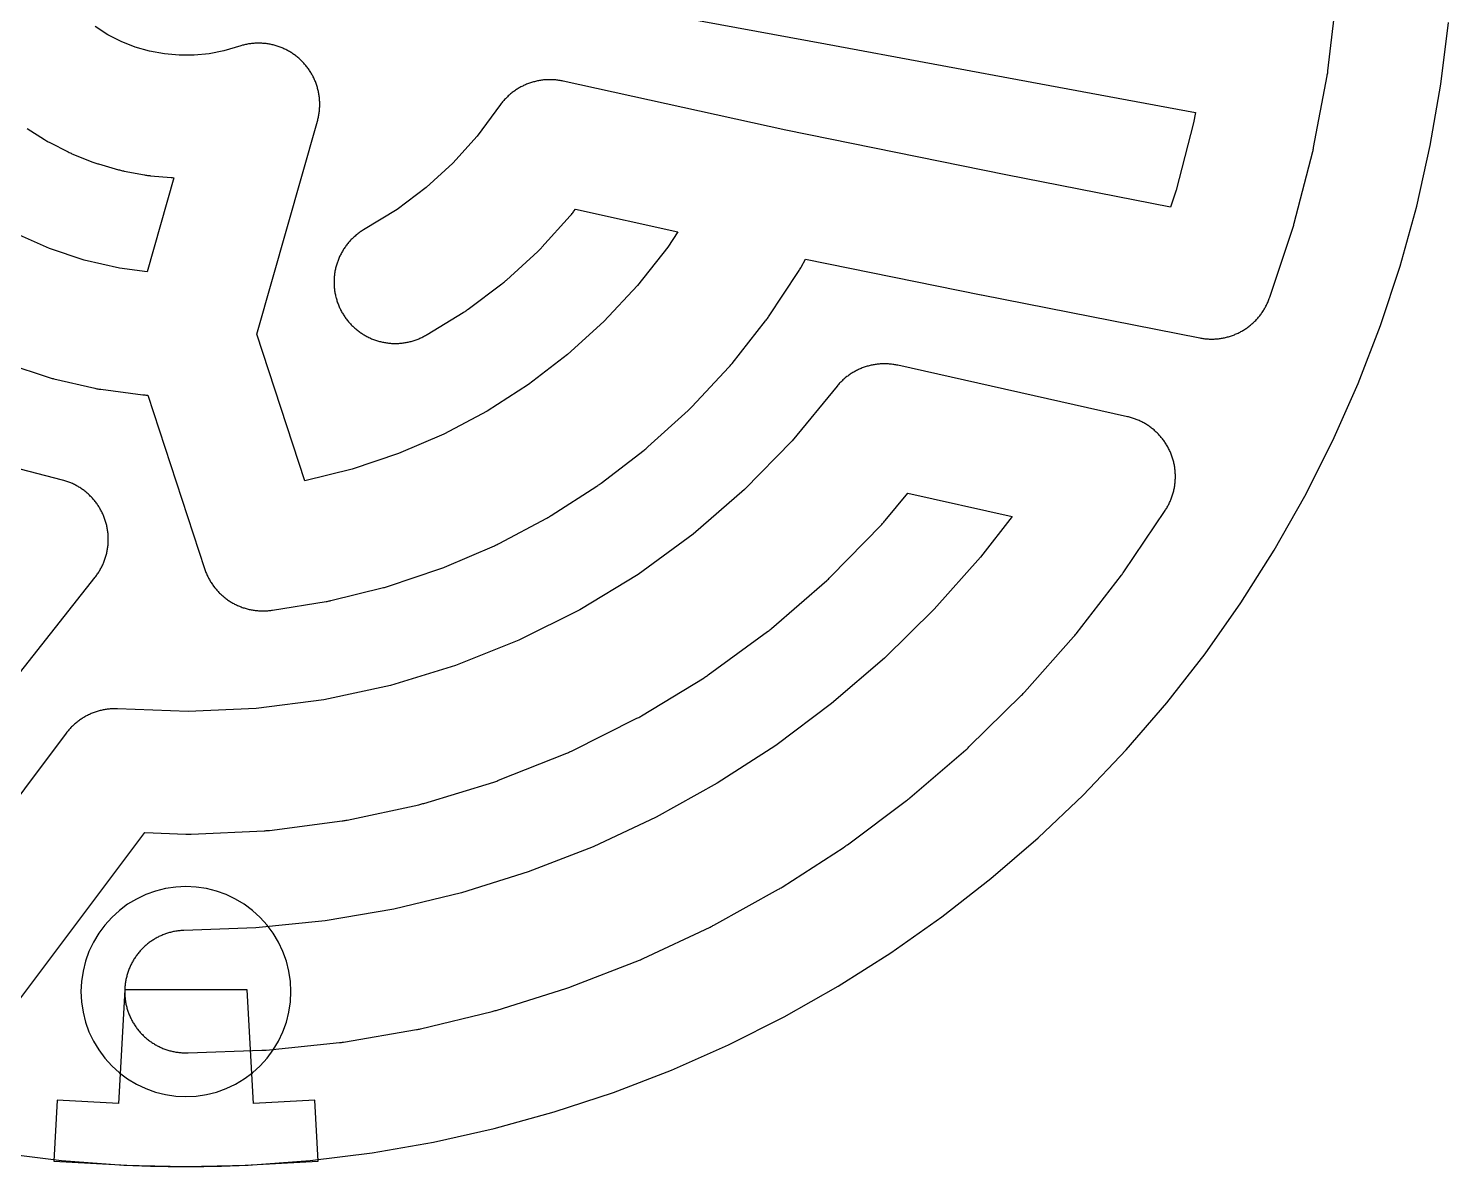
# Model space of a CAD drawing. Header units: millimetres. Extents: x -145 to 145, y -145 to 145.
# Drawn here: x -18 to 144.3, y -145 to -14.9 of the extents above; entities that cross this region are included whole.
import ezdxf

# ---------------------------------------------------------------- set-up
doc = ezdxf.new("R2010")
doc.units = ezdxf.units.MM
for name, color, linetype in [('BOUNDARY', 3, 'CONTINUOUS'), ('CORRIDORS', 1, 'CONTINUOUS'), ('WEDGE_CUT', 1, 'CONTINUOUS')]:
    doc.layers.add(name, color=color, linetype=linetype)

msp = doc.modelspace()

# ---------------------------------------------------------------- linework, layer by layer
at = {"layer": 'BOUNDARY'}
msp.add_lwpolyline([(-21.276, -143.431), (-14.212, -144.302), (-7.115, -144.825), (0, -145), (7.115, -144.825), (14.212, -144.302), (21.276, -143.431), (28.288, -142.214), (35.232, -140.655), (42.091, -138.756), (48.849, -136.524), (55.489, -133.963), (61.995, -131.078), (68.353, -127.879), (74.545, -124.371), (80.558, -120.563), (86.376, -116.465), (91.987, -112.087), (97.376, -107.438), (102.53, -102.53), (107.438, -97.376), (112.087, -91.987), (116.465, -86.376), (120.563, -80.558), (124.371, -74.545), (127.879, -68.353), (131.078, -61.995), (133.963, -55.489), (136.524, -48.849), (138.756, -42.091), (140.655, -35.232), (142.214, -28.288), (143.431, -21.276), (144.302, -14.212)], dxfattribs=at)
msp.add_lwpolyline([(12, -125), (11.942, -123.824), (11.769, -122.659), (11.483, -121.517), (11.087, -120.408), (10.583, -119.343), (9.978, -118.333), (9.276, -117.387), (8.485, -116.515), (7.613, -115.724), (6.667, -115.022), (5.657, -114.417), (4.592, -113.913), (3.483, -113.517), (2.341, -113.231), (1.176, -113.058), (0, -113), (-1.176, -113.058), (-2.341, -113.231), (-3.483, -113.517), (-4.592, -113.913), (-5.657, -114.417), (-6.667, -115.022), (-7.613, -115.724), (-8.485, -116.515), (-9.276, -117.387), (-9.978, -118.333), (-10.583, -119.343), (-11.087, -120.408), (-11.483, -121.517), (-11.769, -122.659), (-11.942, -123.824), (-12, -125), (-11.942, -126.176), (-11.769, -127.341), (-11.483, -128.483), (-11.087, -129.592), (-10.583, -130.657), (-9.978, -131.667), (-9.276, -132.613), (-8.485, -133.485), (-7.613, -134.276), (-6.667, -134.978), (-5.657, -135.583), (-4.592, -136.087), (-3.483, -136.483), (-2.341, -136.769), (-1.176, -136.942), (0, -137), (1.176, -136.942), (2.341, -136.769), (3.483, -136.483), (4.592, -136.087), (5.657, -135.583), (6.667, -134.978), (7.613, -134.276), (8.485, -133.485), (9.276, -132.613), (9.978, -131.667), (10.583, -130.657), (11.087, -129.592), (11.483, -128.483), (11.769, -127.341), (11.942, -126.176)], close=True, dxfattribs=at)
at = {"layer": 'CORRIDORS'}
for points in [[(-20.348, -53.235), (-15.766, -54.767), (-15.653, -54.803), (-15.54, -54.838), (-15.426, -54.871), (-15.312, -54.902), (-15.197, -54.93), (-15.114, -54.95), (-10.406, -56.032), (-10.29, -56.058), (-10.174, -56.081), (-10.058, -56.103), (-9.941, -56.122), (-9.824, -56.14), (-9.739, -56.152), (-4.949, -56.774), (-4.832, -56.788), (-4.714, -56.8), (-4.596, -56.81), (-4.478, -56.819), (-4.36, -56.825), (-4.351, -56.825), (2.126, -76.654), (2.164, -76.766), (2.203, -76.877), (2.245, -76.988), (2.288, -77.098), (2.333, -77.208), (2.38, -77.316), (2.429, -77.424), (2.48, -77.531), (2.532, -77.637), (2.587, -77.742), (2.643, -77.846), (2.7, -77.949), (2.76, -78.052), (2.821, -78.153), (2.884, -78.253), (2.949, -78.352), (3.015, -78.45), (3.083, -78.547), (3.152, -78.643), (3.296, -78.831), (3.371, -78.923), (3.446, -79.014), (3.524, -79.103), (3.603, -79.191), (3.683, -79.278), (3.765, -79.364), (3.848, -79.448), (3.933, -79.53), (4.019, -79.612), (4.106, -79.691), (4.195, -79.77), (4.285, -79.846), (4.377, -79.921), (4.469, -79.995), (4.563, -80.067), (4.658, -80.138), (4.754, -80.207), (4.852, -80.274), (4.95, -80.339), (5.05, -80.403), (5.15, -80.465), (5.252, -80.526), (5.355, -80.585), (5.458, -80.642), (5.563, -80.697), (5.669, -80.75), (5.775, -80.802), (5.882, -80.852), (5.99, -80.9), (6.099, -80.946), (6.209, -80.991), (6.319, -81.033), (6.43, -81.074), (6.542, -81.113), (6.655, -81.15), (6.768, -81.185), (6.881, -81.218), (6.995, -81.249), (7.11, -81.278), (7.225, -81.305), (7.341, -81.33), (7.457, -81.354), (7.573, -81.375), (7.69, -81.395), (7.807, -81.412), (7.924, -81.428), (8.042, -81.441), (8.16, -81.452), (8.278, -81.462), (8.396, -81.469), (8.514, -81.475), (8.632, -81.478), (8.75, -81.48), (8.869, -81.479), (8.987, -81.477), (9.105, -81.472), (9.223, -81.466), (9.341, -81.457), (9.459, -81.447), (9.577, -81.434), (9.694, -81.42), (9.812, -81.404), (9.884, -81.392), (16.005, -80.414), (16.122, -80.395), (16.238, -80.373), (16.354, -80.349), (16.47, -80.324), (16.572, -80.3), (22.591, -78.82), (22.706, -78.79), (22.82, -78.759), (22.934, -78.726), (23.047, -78.691), (23.147, -78.658), (29.023, -76.686), (29.135, -76.648), (29.246, -76.607), (29.357, -76.565), (29.466, -76.521), (29.563, -76.48), (35.257, -74.03), (35.365, -73.982), (35.472, -73.933), (35.579, -73.882), (35.685, -73.828), (35.779, -73.779), (41.251, -70.866), (41.355, -70.81), (41.458, -70.751), (41.56, -70.691), (41.661, -70.63), (41.752, -70.572), (46.964, -67.216), (47.063, -67.152), (47.16, -67.085), (47.257, -67.017), (47.353, -66.947), (47.436, -66.884), (52.353, -63.11), (52.446, -63.037), (52.538, -62.963), (52.629, -62.887), (52.718, -62.809), (52.797, -62.739), (57.386, -58.572), (57.473, -58.492), (57.558, -58.41), (57.642, -58.327), (57.725, -58.243), (57.798, -58.165), (62.027, -53.632), (62.107, -53.545), (62.186, -53.456), (62.263, -53.367), (62.338, -53.275), (62.404, -53.193), (66.244, -48.326), (66.317, -48.232), (66.388, -48.138), (66.457, -48.042), (66.525, -47.945), (66.584, -47.858), (70.009, -42.691), (70.073, -42.591), (70.136, -42.491), (70.197, -42.39), (70.257, -42.287), (70.309, -42.195), (70.814, -41.277), (90.895, -45.36), (90.937, -45.368), (115.867, -50.278), (115.984, -50.3), (116.1, -50.32), (116.217, -50.338), (116.334, -50.354), (116.452, -50.368), (116.57, -50.38), (116.688, -50.39), (116.806, -50.398), (116.924, -50.404), (117.042, -50.408), (117.16, -50.41), (117.279, -50.41), (117.397, -50.408), (117.515, -50.404), (117.633, -50.398), (117.751, -50.39), (117.869, -50.38), (117.987, -50.368), (118.105, -50.354), (118.222, -50.338), (118.339, -50.32), (118.455, -50.3), (118.572, -50.278), (118.688, -50.254), (118.803, -50.229), (118.918, -50.201), (119.033, -50.171), (119.147, -50.14), (119.26, -50.106), (119.373, -50.071), (119.485, -50.033), (119.597, -49.994), (119.708, -49.953), (119.818, -49.91), (119.928, -49.865), (120.036, -49.818), (120.144, -49.77), (120.251, -49.72), (120.357, -49.668), (120.463, -49.614), (120.567, -49.558), (120.671, -49.5), (120.773, -49.441), (120.874, -49.38), (120.975, -49.318), (121.074, -49.253), (121.172, -49.187), (121.269, -49.12), (121.365, -49.051), (121.46, -48.98), (121.554, -48.907), (121.646, -48.833), (121.737, -48.758), (121.827, -48.68), (121.915, -48.602), (122.002, -48.522), (122.088, -48.44), (122.172, -48.357), (122.255, -48.273), (122.337, -48.187), (122.417, -48.1), (122.495, -48.011), (122.572, -47.921), (122.648, -47.83), (122.722, -47.738), (122.794, -47.644), (122.865, -47.55), (122.934, -47.454), (123.002, -47.356), (123.067, -47.258), (123.132, -47.159), (123.194, -47.058), (123.255, -46.957), (123.314, -46.854), (123.371, -46.751), (123.427, -46.646), (123.481, -46.541), (123.533, -46.435), (123.583, -46.328), (123.631, -46.22), (123.678, -46.111), (123.723, -46.001), (123.766, -45.891), (123.807, -45.78), (123.863, -45.618), (126.526, -37.607), (126.562, -37.495), (126.596, -37.381), (126.629, -37.268), (126.659, -37.154), (128.776, -28.982), (128.805, -28.868), (128.832, -28.752), (128.857, -28.637), (128.879, -28.52), (130.422, -20.315), (130.443, -20.207), (130.463, -20.09), (130.482, -19.977), (130.482, -19.973), (130.499, -19.856), (130.509, -19.768), (130.511, -19.756), (131.507, -11.371)], [(48.998, -12.234), (73.097, -16.655), (97.686, -21.221), (115.386, -24.525), (115.163, -25.708), (113.169, -33.404), (112.522, -35.35), (93.685, -31.64), (68.568, -26.533), (43.095, -20.924), (42.979, -20.899), (42.863, -20.877), (42.747, -20.856), (42.63, -20.838), (42.513, -20.821), (42.395, -20.806), (42.278, -20.794), (42.16, -20.783), (42.042, -20.775), (41.924, -20.768), (41.805, -20.763), (41.687, -20.761), (41.569, -20.76), (41.451, -20.761), (41.332, -20.765), (41.214, -20.77), (41.096, -20.777), (40.978, -20.787), (40.86, -20.798), (40.743, -20.811), (40.625, -20.827), (40.508, -20.844), (40.392, -20.863), (40.275, -20.885), (40.159, -20.908), (40.044, -20.933), (39.928, -20.96), (39.814, -20.989), (39.699, -21.02), (39.586, -21.053), (39.473, -21.088), (39.36, -21.125), (39.248, -21.163), (39.137, -21.204), (39.027, -21.246), (38.917, -21.29), (38.808, -21.337), (38.7, -21.384), (38.593, -21.434), (38.486, -21.486), (38.38, -21.539), (38.276, -21.594), (38.172, -21.651), (38.069, -21.71), (37.968, -21.77), (37.867, -21.832), (37.767, -21.896), (37.669, -21.962), (37.571, -22.029), (37.475, -22.097), (37.38, -22.168), (37.286, -22.24), (37.193, -22.313), (37.102, -22.388), (37.012, -22.465), (36.923, -22.543), (36.835, -22.623), (36.749, -22.704), (36.664, -22.786), (36.581, -22.87), (36.499, -22.956), (36.418, -23.042), (36.339, -23.131), (36.262, -23.22), (36.186, -23.311), (36.112, -23.403), (36.039, -23.496), (35.962, -23.597), (33.286, -27.214), (30.506, -30.298), (27.442, -33.099), (24.118, -35.593), (20.278, -37.932), (20.178, -37.994), (20.078, -38.058), (19.98, -38.124), (19.883, -38.192), (19.787, -38.261), (19.692, -38.331), (19.598, -38.404), (19.506, -38.477), (19.414, -38.553), (19.325, -38.63), (19.236, -38.708), (19.149, -38.788), (19.063, -38.869), (18.978, -38.952), (18.895, -39.036), (18.814, -39.122), (18.733, -39.209), (18.655, -39.297), (18.577, -39.387), (18.502, -39.478), (18.428, -39.57), (18.355, -39.664), (18.284, -39.758), (18.215, -39.854), (18.147, -39.951), (18.081, -40.049), (18.016, -40.149), (17.954, -40.249), (17.893, -40.35), (17.833, -40.453), (17.776, -40.556), (17.72, -40.66), (17.666, -40.766), (17.614, -40.872), (17.563, -40.979), (17.515, -41.087), (17.468, -41.195), (17.423, -41.305), (17.38, -41.415), (17.339, -41.526), (17.299, -41.637), (17.262, -41.75), (17.226, -41.863), (17.192, -41.976), (17.161, -42.09), (17.131, -42.204), (17.103, -42.319), (17.077, -42.435), (17.053, -42.551), (17.031, -42.667), (17.011, -42.784), (16.993, -42.901), (16.977, -43.018), (16.963, -43.135), (16.951, -43.253), (16.941, -43.371), (16.933, -43.489), (16.927, -43.607), (16.922, -43.725), (16.92, -43.844), (16.92, -43.962), (16.922, -44.08), (16.926, -44.199), (16.932, -44.317), (16.94, -44.435), (16.95, -44.553), (16.961, -44.67), (16.975, -44.788), (16.991, -44.905), (17.009, -45.022), (17.029, -45.139), (17.05, -45.255), (17.074, -45.371), (17.1, -45.486), (17.127, -45.602), (17.157, -45.716), (17.189, -45.83), (17.222, -45.944), (17.257, -46.057), (17.294, -46.169), (17.334, -46.281), (17.375, -46.392), (17.418, -46.502), (17.462, -46.611), (17.509, -46.72), (17.557, -46.828), (17.607, -46.935), (17.713, -47.147), (17.769, -47.251), (17.826, -47.355), (17.885, -47.457), (17.946, -47.559), (18.009, -47.659), (18.073, -47.759), (18.139, -47.857), (18.206, -47.954), (18.276, -48.05), (18.346, -48.145), (18.419, -48.238), (18.493, -48.331), (18.568, -48.422), (18.645, -48.512), (18.724, -48.6), (18.804, -48.687), (18.885, -48.773), (18.968, -48.858), (19.052, -48.941), (19.138, -49.022), (19.225, -49.102), (19.314, -49.181), (19.403, -49.258), (19.494, -49.334), (19.587, -49.408), (19.68, -49.48), (19.775, -49.551), (19.871, -49.62), (19.968, -49.688), (20.066, -49.754), (20.166, -49.818), (20.266, -49.881), (20.367, -49.942), (20.47, -50.001), (20.573, -50.058), (20.678, -50.114), (20.783, -50.168), (20.889, -50.22), (20.996, -50.27), (21.104, -50.319), (21.213, -50.365), (21.323, -50.41), (21.433, -50.453), (21.544, -50.494), (21.655, -50.534), (21.768, -50.571), (21.881, -50.606), (21.994, -50.64), (22.108, -50.671), (22.223, -50.701), (22.338, -50.729), (22.453, -50.755), (22.569, -50.778), (22.685, -50.8), (22.802, -50.82), (22.919, -50.838), (23.036, -50.854), (23.154, -50.868), (23.271, -50.88), (23.389, -50.89), (23.507, -50.898), (23.625, -50.904), (23.744, -50.908), (23.862, -50.91), (23.98, -50.91), (24.099, -50.908), (24.217, -50.904), (24.335, -50.898), (24.453, -50.89), (24.571, -50.88), (24.689, -50.868), (24.806, -50.854), (24.923, -50.838), (25.04, -50.82), (25.157, -50.8), (25.273, -50.778), (25.389, -50.754), (25.505, -50.728), (25.62, -50.701), (25.734, -50.671), (25.848, -50.639), (25.962, -50.606), (26.075, -50.57), (26.187, -50.533), (26.298, -50.494), (26.409, -50.452), (26.52, -50.409), (26.629, -50.365), (26.738, -50.318), (26.846, -50.269), (26.953, -50.219), (27.059, -50.167), (27.164, -50.113), (27.269, -50.057), (27.372, -50), (27.475, -49.94), (27.562, -49.888), (31.689, -47.374), (31.789, -47.312), (31.889, -47.248), (31.987, -47.182), (32.084, -47.114), (32.18, -47.045), (32.248, -46.995), (36.114, -44.094), (36.208, -44.022), (36.301, -43.949), (36.393, -43.874), (36.483, -43.797), (36.572, -43.719), (36.635, -43.662), (40.202, -40.402), (40.289, -40.322), (40.374, -40.24), (40.458, -40.156), (40.541, -40.071), (40.622, -39.985), (40.679, -39.922), (43.915, -36.332), (43.994, -36.243), (44.071, -36.153), (44.146, -36.062), (44.22, -35.97), (44.293, -35.876), (44.344, -35.808), (44.518, -35.572), (56.222, -38.149), (55.068, -39.89), (51.592, -44.295), (47.763, -48.4), (43.6, -52.18), (39.139, -55.604), (34.417, -58.644), (29.46, -61.283), (24.291, -63.507), (18.975, -65.291), (13.576, -66.619), (8.098, -49.85), (15.023, -25.505), (15.054, -25.391), (15.084, -25.277), (15.111, -25.162), (15.137, -25.046), (15.161, -24.93), (15.182, -24.814), (15.202, -24.697), (15.22, -24.58), (15.235, -24.463), (15.249, -24.345), (15.261, -24.228), (15.271, -24.11), (15.278, -23.992), (15.284, -23.873), (15.288, -23.755), (15.29, -23.637), (15.29, -23.519), (15.287, -23.4), (15.283, -23.282), (15.277, -23.164), (15.269, -23.046), (15.259, -22.928), (15.246, -22.81), (15.232, -22.693), (15.216, -22.576), (15.198, -22.459), (15.178, -22.342), (15.156, -22.226), (15.132, -22.11), (15.106, -21.995), (15.078, -21.88), (15.048, -21.765), (15.016, -21.651), (14.982, -21.538), (14.947, -21.425), (14.909, -21.313), (14.87, -21.201), (14.828, -21.09), (14.785, -20.98), (14.74, -20.871), (14.693, -20.762), (14.645, -20.654), (14.594, -20.547), (14.542, -20.441), (14.488, -20.336), (14.432, -20.232), (14.374, -20.128), (14.315, -20.026), (14.254, -19.925), (14.191, -19.824), (14.126, -19.725), (14.06, -19.627), (13.992, -19.53), (13.923, -19.434), (13.852, -19.34), (13.779, -19.246), (13.705, -19.154), (13.629, -19.063), (13.552, -18.974), (13.473, -18.885), (13.393, -18.798), (13.311, -18.713), (13.228, -18.629), (13.144, -18.546), (13.058, -18.465), (12.97, -18.385), (12.882, -18.306), (12.792, -18.229), (12.7, -18.154), (12.608, -18.08), (12.514, -18.008), (12.419, -17.938), (12.323, -17.869), (12.226, -17.801), (12.127, -17.736), (12.028, -17.672), (11.927, -17.609), (11.826, -17.549), (11.723, -17.49), (11.619, -17.433), (11.515, -17.377), (11.409, -17.324), (11.303, -17.272), (11.196, -17.222), (11.088, -17.173), (10.979, -17.127), (10.869, -17.083), (10.759, -17.04), (10.648, -16.999), (10.536, -16.96), (10.424, -16.923), (10.311, -16.888), (10.197, -16.855), (10.083, -16.824), (9.969, -16.794), (9.853, -16.767), (9.738, -16.741), (9.622, -16.718), (9.506, -16.696), (9.389, -16.677), (9.272, -16.659), (9.155, -16.644), (9.037, -16.63), (8.919, -16.618), (8.801, -16.609), (8.683, -16.601), (8.565, -16.595), (8.447, -16.592), (8.329, -16.59), (8.21, -16.59), (8.092, -16.593), (7.974, -16.597), (7.856, -16.603), (7.737, -16.612), (7.62, -16.622), (7.502, -16.635), (7.384, -16.649), (7.267, -16.665), (7.15, -16.683), (7.034, -16.704), (6.918, -16.726), (6.802, -16.75), (6.686, -16.776), (6.571, -16.804), (6.457, -16.834), (6.287, -16.883), (4.325, -17.469), (2.647, -17.8), (0.951, -17.97), (-0.774, -17.977), (-2.472, -17.824), (-4.157, -17.506), (-5.803, -17.031), (-7.39, -16.404), (-8.916, -15.626), (-10.372, -14.7)], [(-18.161, -26.338), (-16.154, -27.615), (-16.053, -27.678), (-15.952, -27.739), (-15.85, -27.798), (-15.746, -27.855), (-15.642, -27.911), (-15.576, -27.945), (-13.456, -29.026), (-13.35, -29.079), (-13.243, -29.13), (-13.136, -29.179), (-13.027, -29.227), (-12.918, -29.272), (-12.848, -29.3), (-10.636, -30.174), (-10.526, -30.217), (-10.415, -30.257), (-10.303, -30.296), (-10.191, -30.333), (-10.078, -30.368), (-10.006, -30.389), (-7.72, -31.049), (-7.606, -31.081), (-7.491, -31.111), (-7.376, -31.139), (-7.261, -31.165), (-7.145, -31.189), (-7.073, -31.203), (-4.735, -31.643), (-4.618, -31.664), (-4.501, -31.683), (-4.384, -31.7), (-4.267, -31.715), (-4.149, -31.728), (-4.072, -31.735), (-1.702, -31.95), (-1.585, -31.96), (-1.466, -31.968), (-1.372, -31.972), (-4.431, -42.723), (-7.604, -42.311), (-11.643, -41.383), (-15.591, -40.063), (-19.377, -38.376)], [(-19.558, -126.637), (-4.702, -106.808), (-0.005, -106.992), (0.113, -106.995), (0.231, -106.997), (0.35, -106.997), (0.468, -106.994), (0.581, -106.99), (8.947, -106.616), (9.065, -106.61), (9.183, -106.601), (9.301, -106.591), (9.418, -106.579), (9.531, -106.565), (17.837, -105.492), (17.954, -105.476), (18.071, -105.458), (18.188, -105.438), (18.304, -105.416), (18.413, -105.393), (26.601, -103.63), (26.717, -103.604), (26.832, -103.576), (26.946, -103.547), (27.06, -103.515), (27.17, -103.483), (35.182, -101.04), (35.295, -101.004), (35.407, -100.967), (35.518, -100.928), (35.629, -100.886), (35.734, -100.846), (43.514, -97.742), (43.623, -97.697), (43.732, -97.65), (43.84, -97.602), (43.947, -97.552), (44.048, -97.502), (51.541, -93.759), (51.647, -93.705), (51.751, -93.65), (51.855, -93.593), (51.957, -93.534), (52.054, -93.475), (59.207, -89.118), (59.308, -89.056), (59.407, -88.992), (59.506, -88.926), (59.603, -88.859), (59.695, -88.793), (66.459, -83.853), (66.553, -83.782), (66.647, -83.71), (66.74, -83.636), (66.831, -83.561), (66.919, -83.486), (73.244, -77.995), (73.333, -77.917), (73.42, -77.837), (73.506, -77.756), (73.591, -77.673), (73.67, -77.593), (79.514, -71.593), (79.595, -71.508), (79.676, -71.421), (79.755, -71.333), (79.832, -71.243), (79.905, -71.156), (82.491, -68.012), (94.417, -70.682), (90.809, -75.343), (85.523, -81.295), (79.842, -86.884), (73.792, -92.078), (67.408, -96.852), (60.717, -101.178), (53.748, -105.045), (46.52, -108.437), (39.107, -111.325), (31.498, -113.712), (23.747, -115.58), (15.897, -116.92), (7.967, -117.726), (-0.237, -118.004), (-0.355, -118.009), (-0.473, -118.016), (-0.591, -118.025), (-0.709, -118.036), (-0.827, -118.049), (-0.944, -118.064), (-1.061, -118.081), (-1.178, -118.1), (-1.295, -118.121), (-1.411, -118.144), (-1.526, -118.168), (-1.642, -118.195), (-1.756, -118.224), (-1.871, -118.255), (-1.984, -118.287), (-2.098, -118.322), (-2.21, -118.358), (-2.322, -118.396), (-2.433, -118.437), (-2.544, -118.479), (-2.654, -118.523), (-2.763, -118.568), (-2.871, -118.616), (-2.979, -118.665), (-3.085, -118.717), (-3.191, -118.77), (-3.296, -118.825), (-3.4, -118.881), (-3.503, -118.939), (-3.605, -119), (-3.706, -119.061), (-3.806, -119.125), (-3.904, -119.19), (-4.002, -119.257), (-4.098, -119.325), (-4.194, -119.395), (-4.288, -119.467), (-4.381, -119.54), (-4.472, -119.615), (-4.563, -119.691), (-4.652, -119.769), (-4.74, -119.849), (-4.826, -119.93), (-4.911, -120.012), (-4.995, -120.096), (-5.077, -120.181), (-5.158, -120.267), (-5.237, -120.355), (-5.315, -120.444), (-5.391, -120.535), (-5.466, -120.627), (-5.539, -120.72), (-5.61, -120.814), (-5.68, -120.909), (-5.749, -121.006), (-5.815, -121.103), (-5.88, -121.202), (-5.944, -121.302), (-6.005, -121.403), (-6.065, -121.505), (-6.123, -121.608), (-6.18, -121.712), (-6.235, -121.817), (-6.287, -121.923), (-6.339, -122.03), (-6.388, -122.137), (-6.435, -122.246), (-6.481, -122.355), (-6.525, -122.465), (-6.567, -122.575), (-6.607, -122.687), (-6.645, -122.799), (-6.681, -122.911), (-6.715, -123.025), (-6.748, -123.138), (-6.778, -123.253), (-6.807, -123.368), (-6.834, -123.483), (-6.858, -123.599), (-6.881, -123.715), (-6.902, -123.831), (-6.92, -123.948), (-6.937, -124.065), (-6.952, -124.183), (-6.965, -124.3), (-6.976, -124.418), (-6.985, -124.536), (-6.991, -124.654), (-6.996, -124.772), (-6.999, -124.891), (-7, -125.009), (-6.999, -125.127), (-6.996, -125.245), (-6.991, -125.364), (-6.983, -125.482), (-6.974, -125.6), (-6.963, -125.718), (-6.95, -125.835), (-6.935, -125.953), (-6.918, -126.07), (-6.899, -126.186), (-6.878, -126.303), (-6.855, -126.419), (-6.83, -126.535), (-6.803, -126.65), (-6.774, -126.764), (-6.743, -126.879), (-6.71, -126.992), (-6.676, -127.106), (-6.639, -127.218), (-6.601, -127.33), (-6.561, -127.441), (-6.518, -127.552), (-6.474, -127.662), (-6.428, -127.771), (-6.381, -127.879), (-6.331, -127.986), (-6.28, -128.093), (-6.226, -128.199), (-6.172, -128.303), (-6.115, -128.407), (-6.056, -128.51), (-5.996, -128.612), (-5.934, -128.713), (-5.871, -128.813), (-5.805, -128.911), (-5.738, -129.009), (-5.67, -129.105), (-5.6, -129.2), (-5.528, -129.295), (-5.38, -129.479), (-5.303, -129.569), (-5.225, -129.658), (-5.146, -129.746), (-5.065, -129.832), (-4.982, -129.917), (-4.898, -130.001), (-4.813, -130.083), (-4.727, -130.163), (-4.639, -130.242), (-4.549, -130.32), (-4.459, -130.396), (-4.367, -130.471), (-4.274, -130.544), (-4.18, -130.615), (-4.084, -130.685), (-3.987, -130.753), (-3.89, -130.82), (-3.791, -130.885), (-3.691, -130.948), (-3.59, -131.01), (-3.487, -131.069), (-3.384, -131.127), (-3.28, -131.184), (-3.175, -131.238), (-3.069, -131.291), (-2.963, -131.342), (-2.855, -131.391), (-2.747, -131.439), (-2.637, -131.484), (-2.527, -131.528), (-2.417, -131.57), (-2.193, -131.648), (-2.081, -131.684), (-1.967, -131.718), (-1.854, -131.75), (-1.739, -131.781), (-1.624, -131.809), (-1.509, -131.835), (-1.393, -131.86), (-1.277, -131.883), (-1.161, -131.903), (-1.044, -131.922), (-0.927, -131.938), (-0.809, -131.953), (-0.692, -131.966), (-0.574, -131.976), (-0.456, -131.985), (-0.338, -131.992), (-0.219, -131.997), (-0.101, -131.999), (0.017, -132), (0.136, -131.999), (0.237, -131.996), (8.675, -131.71), (8.793, -131.705), (8.911, -131.698), (9.029, -131.689), (9.146, -131.678), (17.545, -130.824), (17.663, -130.811), (17.78, -130.796), (17.897, -130.779), (18.014, -130.76), (26.337, -129.34), (26.454, -129.319), (26.57, -129.297), (26.686, -129.272), (26.8, -129.245), (35.008, -127.267), (35.123, -127.238), (35.237, -127.208), (35.351, -127.175), (35.463, -127.141), (43.518, -124.614), (43.631, -124.578), (43.743, -124.539), (43.854, -124.499), (43.964, -124.457), (51.831, -121.392), (51.941, -121.349), (52.05, -121.303), (52.159, -121.255), (52.264, -121.207), (59.908, -117.619), (60.015, -117.567), (60.121, -117.515), (60.226, -117.46), (60.33, -117.403), (67.715, -113.306), (67.818, -113.248), (67.92, -113.188), (68.021, -113.126), (68.12, -113.063), (75.211, -108.478), (75.31, -108.413), (75.407, -108.346), (75.504, -108.278), (75.602, -108.206), (82.365, -103.149), (82.459, -103.077), (82.552, -103.004), (82.644, -102.929), (82.733, -102.854), (89.14, -97.353), (89.229, -97.275), (89.317, -97.196), (89.403, -97.115), (89.489, -97.032), (95.509, -91.11), (95.593, -91.027), (95.675, -90.941), (95.756, -90.855), (95.834, -90.768), (101.441, -84.455), (101.519, -84.366), (101.595, -84.276), (101.67, -84.184), (101.743, -84.092), (106.911, -77.415), (106.982, -77.32), (107.052, -77.225), (107.121, -77.128), (107.187, -77.031), (111.892, -70.021), (111.957, -69.922), (112.021, -69.822), (112.082, -69.721), (112.142, -69.619), (112.201, -69.516), (112.257, -69.413), (112.312, -69.308), (112.365, -69.202), (112.416, -69.095), (112.466, -68.988), (112.513, -68.879), (112.559, -68.77), (112.603, -68.66), (112.645, -68.55), (112.685, -68.438), (112.723, -68.326), (112.76, -68.214), (112.794, -68.101), (112.826, -67.987), (112.857, -67.873), (112.886, -67.758), (112.912, -67.643), (112.937, -67.527), (112.96, -67.411), (112.981, -67.294), (113, -67.177), (113.017, -67.06), (113.031, -66.943), (113.044, -66.825), (113.055, -66.708), (113.064, -66.59), (113.071, -66.471), (113.076, -66.353), (113.079, -66.235), (113.08, -66.117), (113.079, -65.998), (113.076, -65.88), (113.071, -65.762), (113.064, -65.644), (113.055, -65.526), (113.044, -65.408), (113.031, -65.29), (113.016, -65.173), (112.999, -65.056), (112.98, -64.939), (112.959, -64.823), (112.936, -64.707), (112.911, -64.591), (112.884, -64.476), (112.855, -64.361), (112.825, -64.247), (112.792, -64.133), (112.757, -64.02), (112.721, -63.907), (112.683, -63.795), (112.642, -63.684), (112.6, -63.573), (112.556, -63.463), (112.511, -63.354), (112.463, -63.246), (112.413, -63.139), (112.362, -63.032), (112.309, -62.926), (112.254, -62.821), (112.197, -62.718), (112.139, -62.615), (112.079, -62.513), (112.017, -62.412), (111.954, -62.312), (111.888, -62.213), (111.822, -62.116), (111.753, -62.019), (111.683, -61.924), (111.611, -61.83), (111.538, -61.737), (111.463, -61.645), (111.387, -61.555), (111.309, -61.466), (111.229, -61.378), (111.148, -61.292), (111.066, -61.207), (110.982, -61.123), (110.897, -61.041), (110.811, -60.96), (110.723, -60.881), (110.634, -60.803), (110.543, -60.727), (110.451, -60.653), (110.358, -60.58), (110.264, -60.508), (110.168, -60.438), (110.072, -60.37), (109.974, -60.303), (109.875, -60.238), (109.775, -60.175), (109.674, -60.113), (109.572, -60.053), (109.469, -59.995), (109.365, -59.939), (109.26, -59.884), (109.154, -59.831), (109.048, -59.78), (108.94, -59.731), (108.832, -59.684), (108.722, -59.638), (108.613, -59.594), (108.502, -59.552), (108.391, -59.512), (108.278, -59.474), (108.166, -59.438), (108.053, -59.404), (107.939, -59.371), (107.824, -59.341), (107.71, -59.312), (107.61, -59.289), (81.35, -53.409), (81.234, -53.384), (81.118, -53.361), (81.001, -53.34), (80.885, -53.321), (80.767, -53.304), (80.65, -53.289), (80.532, -53.276), (80.415, -53.265), (80.297, -53.256), (80.179, -53.249), (80.06, -53.244), (79.942, -53.241), (79.824, -53.24), (79.705, -53.241), (79.587, -53.244), (79.469, -53.249), (79.351, -53.256), (79.233, -53.265), (79.115, -53.276), (78.997, -53.288), (78.88, -53.303), (78.763, -53.32), (78.646, -53.339), (78.53, -53.36), (78.414, -53.383), (78.298, -53.407), (78.183, -53.434), (78.068, -53.463), (77.953, -53.493), (77.84, -53.526), (77.727, -53.56), (77.614, -53.597), (77.502, -53.635), (77.391, -53.675), (77.28, -53.717), (77.17, -53.761), (77.061, -53.807), (76.953, -53.854), (76.845, -53.904), (76.738, -53.955), (76.633, -54.008), (76.528, -54.063), (76.424, -54.119), (76.321, -54.177), (76.219, -54.237), (76.118, -54.299), (76.018, -54.362), (75.919, -54.428), (75.822, -54.494), (75.725, -54.563), (75.63, -54.633), (75.535, -54.704), (75.351, -54.852), (75.26, -54.929), (75.171, -55.007), (75.083, -55.086), (74.997, -55.167), (74.912, -55.249), (74.828, -55.333), (74.746, -55.418), (74.665, -55.504), (74.586, -55.592), (74.508, -55.681), (74.414, -55.793), (69.281, -62.033), (63.843, -67.617), (57.966, -72.718), (51.666, -77.32), (45.025, -81.365), (38.06, -84.844), (30.819, -87.733), (23.359, -90.008), (15.752, -91.646), (8.032, -92.643), (0.252, -92.991), (-7.827, -92.675), (-7.945, -92.672), (-8.063, -92.67), (-8.182, -92.67), (-8.3, -92.673), (-8.418, -92.677), (-8.536, -92.684), (-8.654, -92.692), (-8.772, -92.702), (-8.89, -92.715), (-9.007, -92.729), (-9.124, -92.745), (-9.241, -92.764), (-9.358, -92.784), (-9.474, -92.806), (-9.59, -92.83), (-9.705, -92.857), (-9.82, -92.885), (-9.935, -92.915), (-10.049, -92.947), (-10.162, -92.981), (-10.275, -93.016), (-10.387, -93.054), (-10.498, -93.094), (-10.609, -93.135), (-10.719, -93.179), (-10.829, -93.224), (-10.937, -93.271), (-11.045, -93.32), (-11.152, -93.37), (-11.258, -93.423), (-11.363, -93.477), (-11.467, -93.533), (-11.571, -93.591), (-11.673, -93.65), (-11.774, -93.712), (-11.874, -93.775), (-11.973, -93.839), (-12.071, -93.906), (-12.168, -93.974), (-12.264, -94.043), (-12.358, -94.114), (-12.452, -94.187), (-12.544, -94.261), (-12.635, -94.337), (-12.724, -94.415), (-12.812, -94.494), (-12.899, -94.574), (-12.984, -94.656), (-13.069, -94.739), (-13.151, -94.824), (-13.232, -94.91), (-13.312, -94.997), (-13.39, -95.086), (-13.467, -95.176), (-13.542, -95.267), (-13.616, -95.36), (-13.702, -95.473), (-27.999, -114.556)], [(-27.134, -98.866), (-10.384, -77.636), (-10.312, -77.542), (-10.241, -77.448), (-10.172, -77.352), (-10.104, -77.255), (-10.038, -77.156), (-9.974, -77.057), (-9.911, -76.957), (-9.85, -76.855), (-9.791, -76.753), (-9.733, -76.65), (-9.678, -76.545), (-9.624, -76.44), (-9.572, -76.334), (-9.521, -76.227), (-9.473, -76.119), (-9.426, -76.01), (-9.381, -75.901), (-9.338, -75.79), (-9.297, -75.679), (-9.258, -75.568), (-9.22, -75.456), (-9.185, -75.343), (-9.151, -75.229), (-9.119, -75.115), (-9.09, -75.001), (-9.062, -74.886), (-9.036, -74.77), (-9.012, -74.654), (-8.99, -74.538), (-8.97, -74.421), (-8.952, -74.304), (-8.936, -74.187), (-8.922, -74.07), (-8.91, -73.952), (-8.9, -73.834), (-8.892, -73.716), (-8.886, -73.598), (-8.882, -73.48), (-8.88, -73.361), (-8.88, -73.243), (-8.882, -73.125), (-8.886, -73.006), (-8.892, -72.888), (-8.9, -72.77), (-8.91, -72.652), (-8.922, -72.535), (-8.936, -72.417), (-8.952, -72.3), (-8.97, -72.183), (-8.99, -72.066), (-9.011, -71.95), (-9.035, -71.834), (-9.061, -71.719), (-9.089, -71.604), (-9.118, -71.489), (-9.15, -71.375), (-9.183, -71.262), (-9.219, -71.149), (-9.256, -71.036), (-9.295, -70.925), (-9.336, -70.814), (-9.379, -70.703), (-9.424, -70.594), (-9.471, -70.485), (-9.519, -70.377), (-9.57, -70.27), (-9.622, -70.164), (-9.676, -70.059), (-9.731, -69.954), (-9.789, -69.851), (-9.848, -69.748), (-9.909, -69.647), (-9.971, -69.547), (-10.036, -69.447), (-10.102, -69.349), (-10.169, -69.252), (-10.239, -69.156), (-10.309, -69.061), (-10.382, -68.968), (-10.456, -68.875), (-10.531, -68.784), (-10.608, -68.694), (-10.687, -68.606), (-10.767, -68.519), (-10.849, -68.433), (-10.932, -68.349), (-11.016, -68.266), (-11.102, -68.184), (-11.189, -68.104), (-11.277, -68.026), (-11.367, -67.949), (-11.458, -67.873), (-11.551, -67.799), (-11.644, -67.727), (-11.739, -67.656), (-11.835, -67.587), (-11.932, -67.519), (-12.031, -67.453), (-12.13, -67.389), (-12.23, -67.327), (-12.332, -67.266), (-12.434, -67.207), (-12.538, -67.149), (-12.642, -67.094), (-12.748, -67.04), (-12.854, -66.988), (-12.961, -66.938), (-13.069, -66.889), (-13.178, -66.843), (-13.287, -66.798), (-13.397, -66.755), (-13.508, -66.714), (-13.62, -66.675), (-13.732, -66.638), (-13.845, -66.602), (-13.959, -66.569), (-14.116, -66.526), (-19.834, -65.037)]]:
    msp.add_lwpolyline(points, dxfattribs=at)
at = {"layer": 'WEDGE_CUT'}
msp.add_lwpolyline([(-7, -124.804), (-7.728, -137.783), (-14.717, -137.391), (-15.109, -144.38), (-8.12, -144.772), (-6.091, -144.872), (-4.062, -144.943), (-2.031, -144.986), (0, -145), (2.031, -144.986), (4.062, -144.943), (6.091, -144.872), (8.12, -144.772), (15.109, -144.38), (14.717, -137.391), (7.728, -137.783), (7, -124.804)], close=True, dxfattribs=at)

doc.saveas('drawing.dxf')
